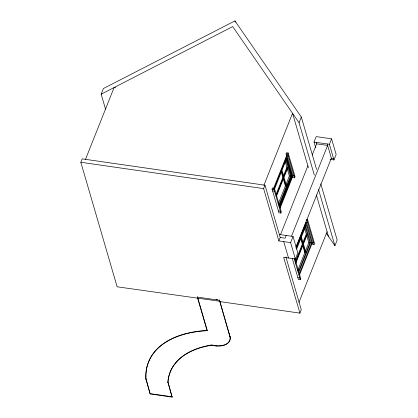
<?xml version="1.0" encoding="UTF-8"?>
<svg xmlns="http://www.w3.org/2000/svg" width="418" height="418" viewBox="0 0 418 418"><rect width="100%" height="100%" fill="white"/><g stroke="black" fill="none" stroke-linecap="round" stroke-linejoin="round"><path stroke-width="0.63" d="M105.535 109.182L101.166 94.196L103.429 88.517L234.953 20.9L301.321 117.03L316.609 169.473M80.826 162.273L82.184 158.866L264.975 185.2L280.222 237.502L278.863 240.909L290.609 242.602L295.39 259.003L283.644 257.31L299.915 313.129L219.68 301.566L219.79 301.279L117.124 286.79L80.826 162.273L263.617 188.612L278.863 240.909M85.439 159.509L114.072 87.561L115.718 87.801M219.79 301.279L230.287 337.525A20.785 11.532 21.7 0 1 217.449 345.796L211.487 344.986A106.742 59.225 21.7 0 0 167.973 382.235L172.111 397.1L150.146 393.934L146.007 379.069A119.642 66.384 21.7 0 1 207.239 330.408L197.442 296.801M150.146 393.934L146.007 379.069M172.111 397.1L167.973 382.235M263.915 185.226L292.548 113.278L308.411 167.702M263.617 188.612L264.975 185.2M145.892 379.356A119.642 66.384 21.7 0 1 207.124 330.695L207.239 330.408M230.198 336.981L230.083 337.269L219.408 299.962L219.664 300.84M272.045 189.108L272.494 187.969L274.417 188.246L281.324 211.936L280.87 213.07L278.947 212.793L272.045 189.108L273.968 189.385L280.87 213.07M273.503 188.596L286.591 155.71L286.058 153.892L286.513 152.753L288.159 152.993L295.061 176.678L294.612 177.817L292.966 177.577L292.61 176.365M314.346 175.152L299.058 122.709L301.321 117.03M211.487 344.986L211.372 345.273A106.742 59.225 21.7 0 0 167.858 382.522M294.612 177.817L287.704 154.127L288.159 152.993M274.292 188.079L287.14 155.794L292.981 175.837L280.133 208.122M273.968 189.385L274.417 188.246M274.532 189.046L286.952 157.837L286.403 157.758M276.042 194.574L282.876 177.399L281.115 171.375M283.477 175.889L286.852 167.404L285.269 161.98M276.355 195.243L283.425 177.483L281.492 170.852M286.852 167.404L287.401 167.482L283.785 176.574L282.03 170.544M216.629 345.723L216.514 346.015L211.372 345.273L217.334 346.083A20.785 11.532 21.7 0 0 230.172 337.817L229.205 333.569M276.57 195.974L283.634 178.209L283.085 178.131M278.54 203.138L285.374 185.968L283.263 178.732M285.734 185.059L289.35 175.968L287.239 168.736M285.374 185.968L285.922 186.047L286.283 185.137L284 177.3L287.615 168.214L287.401 167.482M278.937 205.06L290.447 176.13L285.666 159.728M279.224 205.912L291.163 175.905L286.21 158.897M279.532 206.591L291.717 175.983L286.581 158.365M279.846 207.271L292.266 176.062L286.952 157.837M315.653 147.632L314.028 142.068L316.201 136.618L331.573 138.833L336.145 154.503L333.972 159.953L330.131 159.399M280.572 234.508L307.883 165.883M312.147 155.162L316.651 143.844L316.227 142.386M286.184 235.48L285.102 238.208L280.222 237.502M291.555 236.081L327.634 145.427L316.651 143.844M333.972 159.953L329.405 144.283L331.573 138.833M290.609 242.602L293.049 236.468L279.323 234.493M295.996 247.022L331.354 158.182L327.21 143.97M296.038 247.519L306.028 222.407L307.679 222.642M312.053 243.057L312.403 244.274L314.054 244.509L307.146 220.819L307.601 219.685L306.498 219.528M296.111 248.794L306.582 222.486L312.424 242.529L299.575 274.814M296.602 249.138L306.394 224.534L311.708 242.754L299.048 274.563M295.39 259.003L297.83 252.869L293.049 236.468M295.484 261.266L302.318 244.096L300.735 238.673M302.919 242.581L306.295 234.096L304.539 228.071M295.798 261.934L302.867 244.175L300.934 237.544M302.679 243.187L303.228 243.266L306.843 234.179L306.295 234.096M295.772 263.256L303.076 244.901L305.359 252.738L304.811 252.66L302.705 245.429M306.843 234.179L307.058 234.906L303.442 243.992L305.725 251.829L305.359 252.738M297.747 270.42L304.811 252.66M305.417 251.145L308.792 242.665L306.681 235.428M298.374 271.752L309.89 242.821L305.286 227.026M298.666 272.604L310.605 242.597L305.824 226.195M314.054 244.509L314.503 243.375L307.601 219.685M292.198 258.246L298.389 279.49L300.312 279.767L300.767 278.628L294.941 258.643M298.922 302.46L327.075 231.724M299.915 313.129L301.274 309.722L285.902 257.002M326.275 233.197L334.912 245.706L337.174 240.026L320.794 183.836M101.166 94.196L232.695 26.58L299.058 122.709M314.028 142.068L329.405 144.283M331.354 158.182L333.548 158.495M286.058 153.892L287.704 154.127M286.591 155.71L288.237 155.951M292.981 175.837L294.079 175.994M291.163 175.905L292.266 176.062M289.35 175.968L290.447 176.13M282.876 177.399L283.425 177.483M272.578 190.927L274.495 191.204M278.419 210.975L280.342 211.252M306.049 220.662L307.146 220.819M306.509 234.827L307.058 234.906M311.875 242.45L313.521 242.686M310.605 242.597L311.708 242.754M308.792 242.665L309.89 242.821M302.318 244.096L302.867 244.175M305.177 251.751L305.725 251.829M297.862 277.667L299.779 277.944M216.179 299.497L217.47 299.685M219.293 300.249L197.327 297.088L207.124 330.695M150.261 393.646L172.226 396.813M318.532 189.516L334.912 245.706M316.332 194.872L328.402 236.274M301.294 236.635L303.228 243.266M283.634 178.209L285.922 186.047M234.953 20.9L235.318 22.149M294.12 258.523L300.312 279.767M283.744 241.614L288.524 258.016"/></g></svg>
